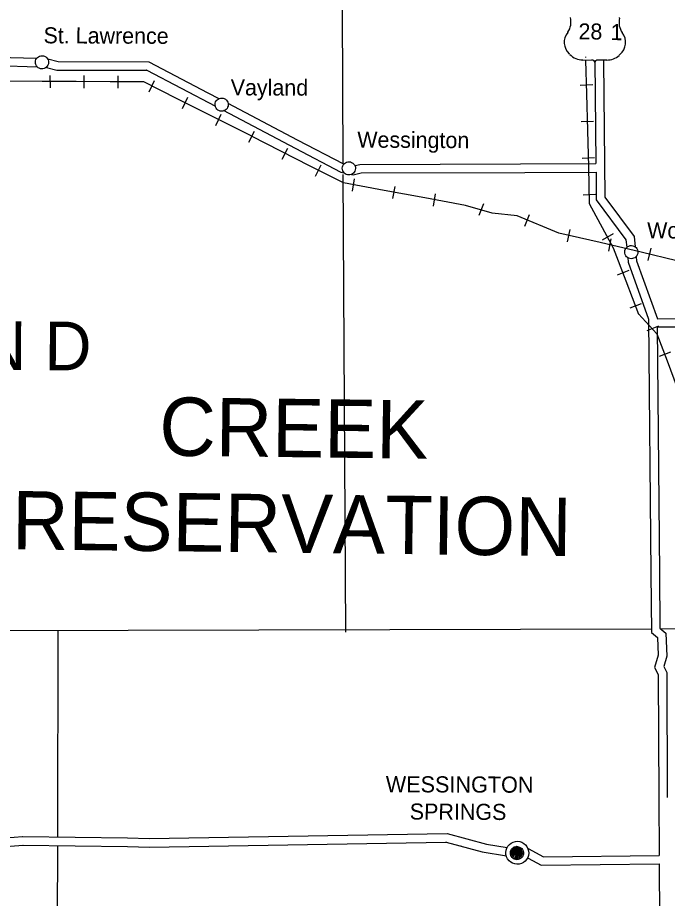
# Model space of a CAD drawing. Extents: x -180379 to 2689081, y 14222585 to 16907136.
# Drawn here: x 1652053 to 1785386, y 15999794 to 16180559 of the extents above; entities that cross this region are included whole.
import ezdxf

# ---------------------------------------------------------------- set-up
doc = ezdxf.new("R2010")
doc.units = 0
for name, color, linetype in [('L2', 7, 'Continuous'), ('L3', 7, 'Continuous'), ('L4', 7, 'Continuous'), ('L40', 7, 'Continuous'), ('L41', 7, 'Continuous'), ('L6', 7, 'Continuous'), ('L8', 7, 'Continuous')]:
    doc.layers.add(name, color=color, linetype=linetype)

msp = doc.modelspace()

# ---------------------------------------------------------------- linework, layer by layer
at = {"layer": 'L2'}
for p, q in [((1718622, 16182224), (1718793, 16150684)), ((1718806, 16148329), (1719351, 16054424)), ((1646116, 16054750), (1782080, 16055143)), ((1660294, 16054745), (1660210, 16012478)), ((1784099, 16055140), (1845150, 16055316)), ((1660207, 16010560), (1660171, 15982404))]:
    msp.add_line(p, q, dxfattribs=at)
at = {"layer": 'L3'}
for p, q in [((1647567, 16012047), (1653048, 16012481)), ((1653131, 16012480), (1674612, 16012199)), ((1674633, 16012199), (1679024, 16012063)), ((1674633, 16012199), (1679024, 16012063)), ((1679024, 16012063), (1740198, 16013094)), ((1740198, 16013094), (1748289, 16010933)), ((1647712, 16010295), (1653214, 16010728)), ((1653130, 16010729), (1674591, 16010449)), ((1674570, 16010449), (1679086, 16010290)), ((1679086, 16010290), (1739926, 16011346)), ((1740009, 16011325), (1747395, 16009360)), ((1748289, 16010933), (1752527, 16010235)), ((1747395, 16009360), (1752360, 16008549)), ((1756792, 16010059), (1759956, 16008353)), ((1759956, 16008353), (1783689, 16008629)), ((1756684, 16008080), (1756726, 16008080)), ((1756850, 16008036), (1759497, 16006608)), ((1759497, 16006608), (1783688, 16006878))]:
    msp.add_line(p, q, dxfattribs=at)
for centre, start_param, end_param in [((1739924, 16010972), 2.5155926, 2.7966), ((1742927, 16010164), 2.2893669, 2.5148919), ((1756673, 16007712), 2.2858859, 2.6946457)]:
    msp.add_ellipse(centre, major_axis=(133, -351), ratio=0.9997272, start_param=start_param, end_param=end_param, dxfattribs=at)
at = {"layer": 'L4'}
for p, q in [((1775580, 16180445), (1775582, 16180612)), ((1764880, 16177508), (1764964, 16177590)), ((1776149, 16177459), (1776149, 16177459)), ((1765348, 16173044), (1765182, 16173108)), ((1646173, 16172520), (1655914, 16172234)), ((1658265, 16172122), (1660403, 16171533)), ((1660403, 16171533), (1678974, 16171515)), ((1678974, 16171515), (1691116, 16165134)), ((1768001, 16171847), (1769918, 16171866)), ((1770516, 16171731), (1770733, 16150613)), ((1772959, 16171851), (1771063, 16171852)), ((1772264, 16171709), (1772542, 16143734)), ((1775470, 16172843), (1775639, 16172987)), ((1645194, 16170781), (1656038, 16170482)), ((1657952, 16170354), (1660110, 16169765)), ((1660110, 16169765), (1678556, 16169749)), ((1678556, 16169749), (1692644, 16162384)), ((1691116, 16165134), (1693329, 16163960)), ((1695212, 16162978), (1709443, 16155509)), ((1694216, 16161532), (1709005, 16153764)), ((1709443, 16155509), (1718896, 16150558)), ((1709005, 16153764), (1718396, 16148834)), ((1721286, 16150195), (1722288, 16150433)), ((1722288, 16150433), (1755265, 16150552)), ((1755265, 16150552), (1770733, 16150613)), ((1718396, 16148834), (1719019, 16148722)), ((1720534, 16148370), (1720929, 16148282)), ((1720929, 16148282), (1722578, 16148679)), ((1722578, 16148679), (1756138, 16148770)), ((1756138, 16148790), (1770753, 16148862)), ((1770753, 16148862), (1770807, 16143130)), ((1770807, 16143130), (1776888, 16134968)), ((1772542, 16143734), (1778582, 16135636)), ((1778582, 16135636), (1778806, 16133486)), ((1776888, 16134968), (1777056, 16133445)), ((1778989, 16131483), (1779083, 16130669)), ((1777259, 16131316), (1777372, 16130356)), ((1777372, 16130356), (1781516, 16118696)), ((1779083, 16130669), (1783369, 16118757)), ((1783369, 16118757), (1805373, 16118906)), ((1781516, 16118696), (1781993, 16066544)), ((1783265, 16117091), (1804582, 16117207)), ((1783265, 16117091), (1783762, 16066523)), ((1781993, 16066544), (1782112, 16054372)), ((1783762, 16066523), (1783850, 16055226)), ((1782112, 16054372), (1783390, 16053356)), ((1783850, 16055226), (1785087, 16054252)), ((1785087, 16054252), (1785278, 16049477)), ((1783390, 16053356), (1783511, 16049686)), ((1783511, 16049686), (1782772, 16047174)), ((1785278, 16049477), (1784627, 16047380)), ((1782772, 16047174), (1783504, 16045748)), ((1784627, 16047380), (1785258, 16046185)), ((1783504, 16045748), (1783627, 16020467)), ((1785258, 16046185), (1785376, 16020487)), ((1783648, 16020487), (1783689, 16008629)), ((1783688, 16006878), (1783776, 15990497))]:
    msp.add_line(p, q, dxfattribs=at)
for centre, major_axis, start_param, end_param in [((1761964, 16179633), (1294, -3399), 0.6111113, 1.4632959), ((1779097, 16179565), (1294, -3399), 4.1133561, 4.9587197), ((1767471, 16175491), (1159, -3044), 3.6738028, 5.1630679), ((1773560, 16175467), (1159, -3044), 0.3362967, 1.87138), ((1768042, 16175596), (1326, -3482), 5.1129848, 5.9154364), ((1769889, 16171241), (221, -580), 1.3840333, 2.7738448), ((1771110, 16171236), (221, -580), 2.7738448, 4.1636569), ((1772989, 16175576), (1326, -3482), 5.9154375, 6.6482812), ((1678470, 16169380), (133, -351), 2.2951701, 2.777309), ((1719060, 16150885), (133, -351), 5.4367628, 5.7111216)]:
    msp.add_ellipse(centre, major_axis=major_axis, ratio=0.9997272, start_param=start_param, end_param=end_param, dxfattribs=at)
at = {"layer": 'L6'}
msp.add_lwpolyline([(1753305, 16009225), (1754006, 16010404), (1753241, 16009101), (1754193, 16010402), (1753363, 16008849), (1754255, 16010339), (1754256, 16010401), (1753297, 16008600), (1754569, 16010481), (1753547, 16008535), (1754818, 16010353), (1753667, 16008158), (1755004, 16010288), (1753934, 16007843), (1755190, 16010099), (1754186, 16007965), (1755376, 16009972), (1754433, 16007712), (1755434, 16009596), (1754872, 16007894), (1755556, 16009345), (1755314, 16008223), (1755741, 16009155), (1755435, 16009721), (1754310, 16007901)], dxfattribs=at)
for centre, major_axis in [((1657043, 16171386), (480, -1261)), ((1693917, 16162701), (480, -1261)), ((1720029, 16149616), (480, -1261)), ((1777982, 16132423), (480, -1261)), ((1754587, 16009157), (836, -2194)), ((1754524, 16009095), (480, -1259))]:
    msp.add_ellipse(centre, major_axis=major_axis, ratio=0.9997272, dxfattribs=at)
at = {"layer": 'L8'}
for p, q in [((1768590, 16172525), (1768588, 16172400)), ((1768601, 16171754), (1768787, 16164894)), ((1658774, 16166133), (1658744, 16168698)), ((1665728, 16166090), (1665697, 16168654)), ((1672702, 16166067), (1672672, 16168632)), ((1679043, 16165344), (1680155, 16167665)), ((1657084, 16167467), (1650130, 16167510)), ((1664058, 16167445), (1657084, 16167467)), ((1671012, 16167401), (1664058, 16167445)), ((1677986, 16167379), (1671012, 16167401)), ((1684793, 16163919), (1677965, 16167379)), ((1770059, 16166754), (1767497, 16166640)), ((1685871, 16161884), (1686983, 16164205)), ((1768787, 16164894), (1768985, 16157409)), ((1691620, 16160438), (1684793, 16163919)), ((1700104, 16156207), (1691620, 16160438)), ((1692699, 16158444), (1693831, 16160723)), ((1770257, 16159269), (1767695, 16159155)), ((1699527, 16154963), (1700658, 16157263)), ((1768985, 16157409), (1769184, 16149903)), ((1712103, 16150078), (1700062, 16156207)), ((1706354, 16151503), (1707485, 16153740)), ((1770456, 16151763), (1767894, 16151648)), ((1718951, 16146618), (1712103, 16150078)), ((1713202, 16148043), (1714314, 16150364)), ((1769184, 16149903), (1769361, 16142418)), ((1727280, 16145078), (1718951, 16146618)), ((1720763, 16144949), (1721169, 16147466)), ((1729071, 16143409), (1729498, 16145926)), ((1735609, 16143538), (1727280, 16145078)), ((1737400, 16141870), (1737827, 16144407)), ((1770633, 16144237), (1768071, 16144143)), ((1743939, 16142019), (1735609, 16143538)), ((1746745, 16140026), (1747691, 16142411)), ((1769361, 16142418), (1774286, 16133333)), ((1749414, 16140410), (1743939, 16142019)), ((1754550, 16139889), (1749414, 16140410)), ((1763124, 16136324), (1754550, 16139889)), ((1756127, 16137785), (1757072, 16140171)), ((1764892, 16134531), (1765423, 16137067)), ((1771573, 16134387), (1763124, 16136324)), ((1774259, 16136168), (1772037, 16134903)), ((1773341, 16132594), (1773872, 16135130)), ((1779979, 16132450), (1771573, 16134387)), ((1774286, 16133333), (1776867, 16126527)), ((1781477, 16130702), (1782029, 16133238)), ((1787326, 16130652), (1779979, 16132450)), ((1777476, 16128646), (1775112, 16127716)), ((1776867, 16126527), (1779426, 16119722)), ((1780035, 16121841), (1777650, 16120911)), ((1779426, 16119743), (1783247, 16115674)), ((1783537, 16117213), (1781153, 16116283)), ((1783247, 16115653), (1785323, 16110126)), ((1786053, 16111909), (1783689, 16110979)), ((1785323, 16110126), (1787398, 16104577))]:
    msp.add_line(p, q, dxfattribs=at)

# ---------------------------------------------------------------- texts
at = {"layer": 'L2'}
msp.add_text('H A N D ', height=9993.1, rotation=359.74613, dxfattribs=at).set_placement((1618192, 16108372))
at = {"layer": 'L4'}
for s, height, rotation, p in [('28', 3289, 359.54708, (1767136, 16176091)), ('1', 3310, 359.29979, (1773712, 16175948))]:
    msp.add_text(s, height=height, rotation=rotation, dxfattribs=at).set_placement(p)
at = {"layer": 'L40'}
for s, height, rotation, p in [('CREEK', 11978.2, 359.30348, (1681079, 16090680)), ('RESERVATION', 11977.99, 359.29911, (1650855, 16071444))]:
    msp.add_text(s, height=height, rotation=rotation, dxfattribs=at).set_placement(p)
at = {"layer": 'L41'}
for s, height, rotation, p in [('CREEK', 11978.2, 359.30348, (1681079, 16090680)), ('CREEK', 11978.2, 359.30348, (1681079, 16090680)), ('RESERVATION', 11977.99, 359.29911, (1650855, 16071444)), ('RESERVATION', 11977.99, 359.29911, (1650855, 16071444))]:
    msp.add_text(s, height=height, rotation=rotation, dxfattribs=at).set_placement(p)
at = {"layer": 'L6'}
for s, height, rotation, p in [('St. Lawrence', 3289.43, 359.74623, (1657368, 16175283)), ('Vayland', 3289.3, 359.78703, (1695774, 16164600)), ('Wessington', 3289.1, 359.69972, (1721748, 16153881)), ('Wolsey', 3288.8, 359.73286, (1781222, 16135272)), ('WESSINGTON', 3316.1, 359.78816, (1727600, 16021576)), ('SPRINGS', 3295.2, 359.71128, (1732511, 16015980))]:
    msp.add_text(s, height=height, rotation=rotation, dxfattribs=at).set_placement(p)

doc.saveas('drawing.dxf')
